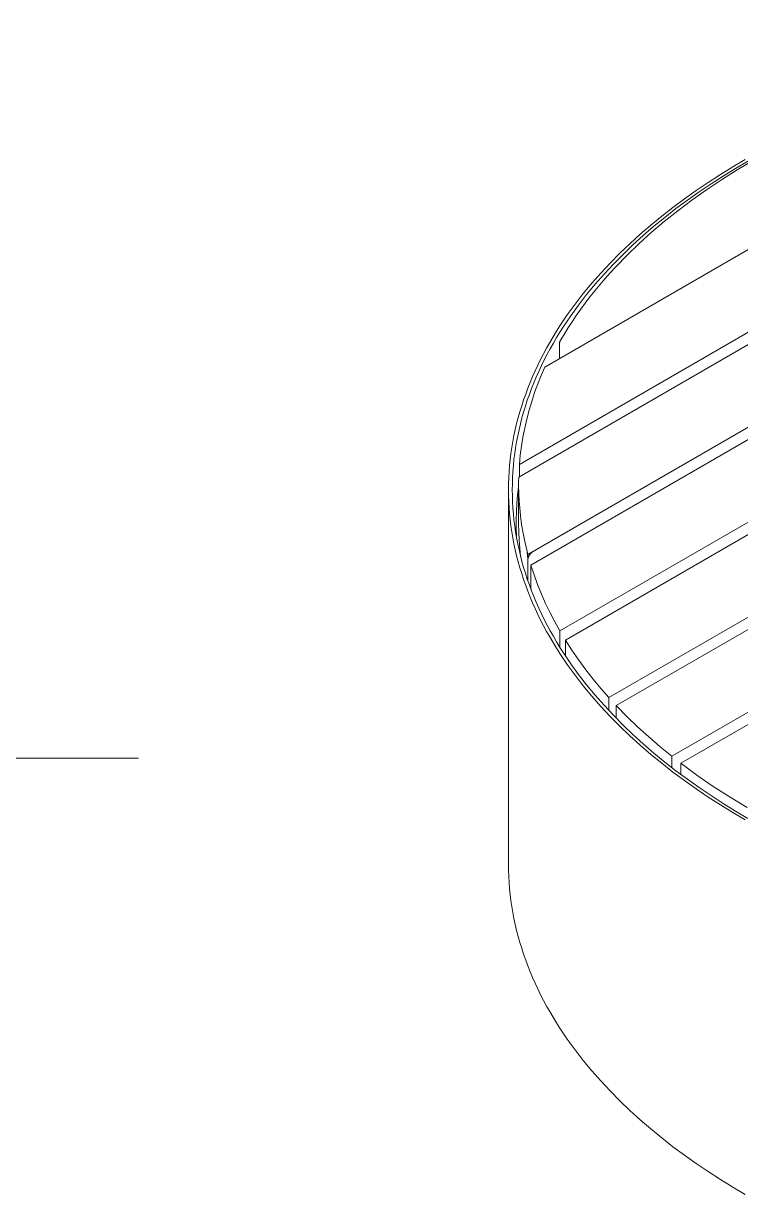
# Model space of a CAD drawing. Header units: millimetres. Extents: x 197 to 5040, y -433 to 2409.
# Drawn here: x 3376 to 3944, y 1457 to 2383 of the extents above; entities that cross this region are included whole.
import ezdxf

# ---------------------------------------------------------------- set-up
doc = ezdxf.new("R2010")
doc.units = ezdxf.units.MM
doc.layers.add('ZANO_R', color=7, linetype='Continuous', lineweight=0)

msp = doc.modelspace()

# ---------------------------------------------------------------- linework, layer by layer
at = {"layer": 'ZANO_R'}
for p, q in [((4389.92, 2383.25), (3768.13, 2024.26)), ((3768.65, 2034.36), (4372.42, 2382.94)), ((3775.35, 1963.11), (4495.83, 2379.08)), ((4510.4, 2377.69), (3777.76, 1954.7)), ((4239.03, 2371.25), (3788.91, 2111.37)), ((3800.71, 1902.63), (4600.58, 2364.44)), ((4613.19, 2361.92), (3805.07, 1895.35)), ((3839.48, 1849.9), (4691.92, 2342.05)), ((4702.99, 2338.64), (3845.38, 1843.51)), ((3889.27, 1803.52), (4772.24, 2313.31)), ((4781.97, 2309.13), (3896.5, 1797.9)), ((3937.57, 2269.74), (3947.5, 2275.61)), ((3939.74, 2268.55), (3949.62, 2274.38)), ((3941.2, 2267.39), (3953.99, 2274.98)), ((3918.14, 2257.47), (3927.78, 2263.7)), ((3920.4, 2256.34), (3929.99, 2262.53)), ((3927.78, 2263.7), (3937.57, 2269.74)), ((3928.82, 2259.59), (3941.2, 2267.39)), ((3929.99, 2262.53), (3939.74, 2268.55)), ((3908.67, 2251.07), (3918.14, 2257.47)), ((3910.97, 2249.96), (3920.4, 2256.34)), ((3916.85, 2251.59), (3928.82, 2259.59)), ((3890.28, 2237.74), (3899.38, 2244.49)), ((3892.67, 2236.69), (3901.72, 2243.41)), ((3894.14, 2235.03), (3905.28, 2243.4)), ((3899.38, 2244.49), (3908.67, 2251.07)), ((3901.72, 2243.41), (3910.97, 2249.96)), ((3905.28, 2243.4), (3916.85, 2251.59)), ((3881.38, 2230.8), (3890.28, 2237.74)), ((3883.42, 2226.47), (3894.14, 2235.03)), ((3883.82, 2229.79), (3892.67, 2236.69)), ((3872.71, 2223.7), (3881.38, 2230.8)), ((3873.13, 2217.74), (3883.42, 2226.47)), ((3875.18, 2222.72), (3883.82, 2229.79)), ((3856.07, 2208.99), (3864.27, 2216.43)), ((3858.62, 2208.08), (3866.78, 2215.48)), ((3863.28, 2208.84), (3873.13, 2217.74)), ((3864.27, 2216.43), (3872.71, 2223.7)), ((3866.78, 2215.48), (3875.18, 2222.72)), ((3848.12, 2201.39), (3856.07, 2208.99)), ((3850.71, 2200.51), (3858.62, 2208.08)), ((3853.88, 2199.77), (3863.28, 2208.84)), ((3840.45, 2193.63), (3848.12, 2201.39)), ((3843.07, 2192.79), (3850.71, 2200.51)), ((3844.92, 2190.55), (3853.88, 2199.77)), ((3833.06, 2185.71), (3840.45, 2193.63)), ((3835.71, 2184.91), (3843.07, 2192.79)), ((3840.62, 2185.88), (3844.92, 2190.55)), ((3819.17, 2169.44), (3825.96, 2177.65)), ((3825.96, 2177.65), (3833.06, 2185.71)), ((3828.65, 2176.88), (3835.71, 2184.91)), ((3832.35, 2176.43), (3836.42, 2181.17)), ((3836.42, 2181.17), (3840.62, 2185.88)), ((3812.7, 2161.09), (3819.17, 2169.44)), ((3815.45, 2160.4), (3821.89, 2168.71)), ((3821.89, 2168.71), (3828.65, 2176.88)), ((3824.55, 2166.83), (3828.39, 2171.65)), ((3828.39, 2171.65), (3832.35, 2176.43)), ((3806.55, 2152.6), (3812.7, 2161.09)), ((3809.33, 2151.95), (3815.45, 2160.4)), ((3817.23, 2157.09), (3820.83, 2161.98)), ((3820.83, 2161.98), (3824.55, 2166.83)), ((3800.75, 2143.99), (3806.55, 2152.6)), ((3803.56, 2143.38), (3809.33, 2151.95)), ((3810.38, 2147.22), (3813.74, 2152.17)), ((3813.74, 2152.17), (3817.23, 2157.09)), ((3797.98, 2139.64), (3800.75, 2143.99)), ((3800.8, 2139.05), (3803.56, 2143.38)), ((3804.02, 2137.22), (3807.14, 2142.23)), ((3807.14, 2142.23), (3810.38, 2147.22)), ((3792.71, 2130.85), (3795.3, 2135.26)), ((3795.3, 2135.26), (3797.98, 2139.64)), ((3795.55, 2130.3), (3798.13, 2134.69)), ((3798.13, 2134.69), (3800.8, 2139.05)), ((3800.59, 2131.08), (3800.63, 2131.2)), ((3800.63, 2131.2), (3800.66, 2131.33)), ((3800.66, 2131.33), (3800.7, 2131.45)), ((3800.7, 2131.45), (3800.75, 2131.58)), ((3800.75, 2131.58), (3800.8, 2131.7)), ((3800.8, 2131.7), (3800.85, 2131.82)), ((3800.85, 2131.82), (3800.9, 2131.94)), ((3800.9, 2131.94), (3800.96, 2132.06)), ((3800.96, 2132.06), (3801.03, 2132.17)), ((3801.03, 2132.17), (3804.02, 2137.22)), ((3785.48, 2117.46), (3787.8, 2121.95)), ((3787.8, 2121.95), (3790.21, 2126.41)), ((3790.21, 2126.41), (3792.71, 2130.85)), ((3790.67, 2121.45), (3793.06, 2125.89)), ((3793.06, 2125.89), (3795.55, 2130.3)), ((3800.49, 2130.3), (3800.5, 2130.43)), ((3800.49, 2130.16), (3800.49, 2130.3)), ((3800.49, 2118.06), (3800.49, 2130.16)), ((3800.5, 2130.43), (3800.51, 2130.56)), ((3800.51, 2130.56), (3800.52, 2130.69)), ((3800.52, 2130.69), (3800.54, 2130.82)), ((3800.54, 2130.82), (3800.57, 2130.95)), ((3800.57, 2130.95), (3800.59, 2131.08)), ((3781.14, 2108.41), (3783.27, 2112.95)), ((3783.27, 2112.95), (3785.48, 2117.46)), ((3786.16, 2112.48), (3788.37, 2116.98)), ((3788.37, 2116.98), (3790.67, 2121.45)), ((3777.19, 2099.27), (3779.12, 2103.85)), ((3779.12, 2103.85), (3781.14, 2108.41)), ((3780.11, 2098.87), (3782.03, 2103.43)), ((3782.03, 2103.43), (3784.04, 2107.97)), ((3785.95, 2104.72), (3783.21, 2097.98)), ((3784.04, 2107.97), (3786.16, 2112.48)), ((3788.91, 2111.37), (3785.95, 2104.72)), ((3773.63, 2090.04), (3775.36, 2094.66)), ((3775.36, 2094.66), (3777.19, 2099.27)), ((3776.57, 2089.69), (3778.29, 2094.29)), ((3778.29, 2094.29), (3780.11, 2098.87)), ((3783.21, 2097.98), (3780.69, 2091.15)), ((3770.47, 2080.74), (3772, 2085.4)), ((3772, 2085.4), (3773.63, 2090.04)), ((3773.42, 2080.43), (3774.94, 2085.07)), ((3774.94, 2085.07), (3776.57, 2089.69)), ((3780.69, 2091.15), (3778.39, 2084.25)), ((3767.72, 2071.38), (3769.05, 2076.07)), ((3769.05, 2076.07), (3770.47, 2080.74)), ((3770.69, 2071.11), (3772.01, 2075.78)), ((3772.01, 2075.78), (3773.42, 2080.43)), ((3776.32, 2077.27), (3774.47, 2070.24)), ((3778.39, 2084.25), (3776.32, 2077.27)), ((3765.39, 2061.96), (3766.5, 2066.67)), ((3766.5, 2066.67), (3767.72, 2071.38)), ((3768.36, 2061.73), (3769.47, 2066.43)), ((3769.47, 2066.43), (3770.69, 2071.11)), ((3774.47, 2070.24), (3772.84, 2063.14)), ((3763.47, 2052.49), (3764.38, 2057.23)), ((3764.38, 2057.23), (3765.39, 2061.96)), ((3766.46, 2052.31), (3767.36, 2057.03)), ((3767.36, 2057.03), (3768.36, 2061.73)), ((3772.84, 2063.14), (3771.45, 2056)), ((3762.67, 2047.74), (3763.47, 2052.49)), ((3765.66, 2047.58), (3766.46, 2052.31)), ((3770.29, 2048.82), (3769.35, 2041.6)), ((3771.45, 2056), (3770.29, 2048.82)), ((3761.39, 2038.22), (3761.98, 2042.98)), ((3761.98, 2042.98), (3762.67, 2047.74)), ((3764.38, 2038.11), (3764.97, 2042.85)), ((3764.97, 2042.85), (3765.66, 2047.58)), ((3769.35, 2041.6), (3768.65, 2034.36)), ((3760.53, 2028.67), (3760.91, 2033.45)), ((3760.91, 2033.45), (3761.39, 2038.22)), ((3763.53, 2028.6), (3763.9, 2033.36)), ((3763.9, 2033.36), (3764.38, 2038.11)), ((3768.65, 2024.56), (3768.65, 2034.36)), ((3760.1, 2019.11), (3760.26, 2023.89)), ((3760.26, 2023.89), (3760.53, 2028.67)), ((3763.1, 2019.09), (3763.26, 2023.85)), ((3763.26, 2023.85), (3763.53, 2028.6)), ((3768.06, 2020.13), (3768.05, 2019.47)), ((3768.13, 2024.26), (3768.06, 2020.62)), ((3768.06, 2020.57), (3768.06, 2020.52)), ((3768.06, 2020.48), (3768.06, 2020.47)), ((3768.06, 2020.39), (3768.06, 2020.39)), ((3768.06, 2020.3), (3768.06, 2020.27)), ((3768.06, 2020.13), (3768.06, 2020.27)), ((3760.05, 2014.33), (3760.1, 2019.11)), ((3760.1, 2009.54), (3760.05, 2014.33)), ((3760.05, 1717.94), (3760.05, 2014.33)), ((3763.05, 2014.33), (3763.1, 2019.09)), ((3763.1, 2009.57), (3763.05, 2014.33)), ((3767.26, 2009.98), (3768.06, 2016.48)), ((3768.05, 2019.47), (3768.05, 2019.3)), ((3768.05, 2019.3), (3768.05, 2018.51)), ((3768.05, 2018.51), (3768.05, 2017.62)), ((3768.05, 2017.62), (3768.05, 2017.55)), ((3768.05, 2017.55), (3768.06, 2016.78)), ((3768.05, 2014.32), (3768.05, 2017.55)), ((3768.05, 1987.38), (3768.05, 2014.32)), ((3768.06, 2016.78), (3768.06, 2016.48)), ((3768.06, 2016.48), (3768.06, 2015.94)), ((3768.06, 2015.94), (3768.07, 2015.63)), ((3768.07, 2015.63), (3768.11, 2013.43)), ((3768.11, 2013.43), (3768.15, 2011.8)), ((3768.15, 2011.8), (3768.18, 2010.92)), ((3768.18, 2010.92), (3768.19, 2010.84)), ((3768.19, 2010.84), (3768.46, 2005.22)), ((3760.26, 2004.76), (3760.1, 2009.54)), ((3760.53, 1999.98), (3760.26, 2004.76)), ((3763.26, 2004.81), (3763.1, 2009.57)), ((3763.53, 2000.05), (3763.26, 2004.81)), ((3766.27, 1996.92), (3766.66, 2003.45)), ((3766.66, 2003.45), (3767.26, 2009.98)), ((3768.46, 2005.22), (3768.89, 1999.6)), ((3760.91, 1995.21), (3760.53, 1999.98)), ((3761.39, 1990.44), (3760.91, 1995.21)), ((3763.9, 1995.3), (3763.53, 2000.05)), ((3764.38, 1990.55), (3763.9, 1995.3)), ((3766.07, 1990.37), (3766.27, 1996.92)), ((3768.89, 1999.6), (3769.47, 1994)), ((3769.47, 1994), (3769.51, 1993.59)), ((3769.51, 1993.59), (3770.43, 1986.81)), ((3761.98, 1985.67), (3761.39, 1990.44)), ((3762.67, 1980.92), (3761.98, 1985.67)), ((3764.97, 1985.81), (3764.38, 1990.55)), ((3765.66, 1981.07), (3764.97, 1985.81)), ((3766.05, 1987.38), (3766.05, 1984.93)), ((3766.05, 1984.93), (3766.16, 1978.01)), ((3766.08, 1983.82), (3766.07, 1990.37)), ((3766.29, 1977.27), (3766.08, 1983.82)), ((3768.05, 1987.38), (3768.15, 1980.92)), ((3770.43, 1986.81), (3771.55, 1980.05)), ((3763.47, 1976.17), (3762.67, 1980.92)), ((3764.38, 1971.43), (3763.47, 1976.17)), ((3766.46, 1976.35), (3765.66, 1981.07)), ((3767.36, 1971.63), (3766.46, 1976.35)), ((3768.15, 1980.92), (3768.45, 1974.47)), ((3768.45, 1974.47), (3768.94, 1968.03)), ((3771.55, 1980.05), (3772.89, 1973.33)), ((3765.39, 1966.7), (3764.38, 1971.43)), ((3766.5, 1961.98), (3765.39, 1966.7)), ((3768.36, 1966.92), (3767.36, 1971.63)), ((3769.47, 1962.23), (3768.36, 1966.92)), ((3768.94, 1968.03), (3769.63, 1961.61)), ((3772.89, 1973.33), (3774.44, 1966.66)), ((3774.44, 1966.66), (3775.35, 1963.11)), ((3774.47, 1966.54), (3774.71, 1965.32)), ((3774.71, 1965.32), (3774.92, 1964.1)), ((3777.96, 1964.26), (3778.21, 1964.5)), ((3778.21, 1964.5), (3778.39, 1964.67)), ((3778.39, 1964.67), (3778.58, 1964.83)), ((3778.58, 1964.83), (3778.77, 1964.98)), ((3778.77, 1964.98), (3778.97, 1965.13)), ((3778.97, 1965.13), (3779.07, 1965.2)), ((3779.07, 1965.2), (3779.26, 1965.34)), ((3779.26, 1965.34), (3779.45, 1965.46)), ((3779.45, 1965.46), (3779.65, 1965.59)), ((3767.72, 1957.28), (3766.5, 1961.98)), ((3769.05, 1952.59), (3767.72, 1957.28)), ((3770.69, 1957.54), (3769.47, 1962.23)), ((3772.01, 1952.88), (3770.69, 1957.54)), ((3774.92, 1964.1), (3775.09, 1962.87)), ((3775.09, 1962.87), (3775.21, 1961.64)), ((3775.21, 1961.64), (3775.3, 1960.4)), ((3775.3, 1960.4), (3775.35, 1959.16)), ((3775.35, 1959.02), (3775.35, 1963.11)), ((3775.35, 1959.14), (3775.36, 1959.26)), ((3775.35, 1959.02), (3775.35, 1959.14)), ((3775.35, 1942.4), (3775.35, 1959.02)), ((3775.36, 1959.26), (3775.37, 1959.37)), ((3775.37, 1959.37), (3775.38, 1959.49)), ((3775.37, 1959.37), (3775.37, 1959.37)), ((3775.38, 1959.49), (3775.4, 1959.66)), ((3775.38, 1959.49), (3775.38, 1959.49)), ((3775.4, 1959.66), (3775.43, 1959.82)), ((3775.43, 1959.82), (3775.46, 1959.98)), ((3775.46, 1959.98), (3775.51, 1960.19)), ((3775.51, 1960.19), (3775.56, 1960.39)), ((3775.56, 1960.39), (3775.62, 1960.59)), ((3775.62, 1960.59), (3775.69, 1960.78)), ((3775.69, 1960.78), (3775.76, 1960.98)), ((3775.76, 1960.98), (3775.85, 1961.2)), ((3775.85, 1961.2), (3775.95, 1961.42)), ((3775.95, 1961.42), (3776.05, 1961.64)), ((3776.05, 1961.64), (3776.16, 1961.86)), ((3776.16, 1961.86), (3776.22, 1961.97)), ((3776.22, 1961.97), (3776.23, 1961.98)), ((3776.23, 1961.98), (3776.29, 1962.09)), ((3776.29, 1962.09), (3776.45, 1962.37)), ((3776.45, 1962.37), (3776.63, 1962.64)), ((3776.63, 1962.64), (3776.81, 1962.91)), ((3776.81, 1962.91), (3776.97, 1963.13)), ((3776.97, 1963.13), (3777.13, 1963.34)), ((3777.13, 1963.34), (3777.3, 1963.55)), ((3777.3, 1963.55), (3777.48, 1963.75)), ((3777.48, 1963.75), (3777.71, 1964.01)), ((3777.71, 1964.01), (3777.96, 1964.26)), ((3770.47, 1947.91), (3769.05, 1952.59)), ((3772, 1943.25), (3770.47, 1947.91)), ((3773.42, 1948.22), (3772.01, 1952.88)), ((3774.94, 1943.59), (3773.42, 1948.22)), ((3777.76, 1954.7), (3780.3, 1946.96)), ((3777.76, 1954.7), (3777.76, 1950.72)), ((3777.76, 1950.67), (3777.76, 1935.75)), ((3780.3, 1946.96), (3783.1, 1939.31)), ((3773.63, 1938.61), (3772, 1943.25)), ((3775.36, 1933.99), (3773.63, 1938.61)), ((3776.57, 1938.97), (3774.94, 1943.59)), ((3778.29, 1934.37), (3776.57, 1938.97)), ((3783.1, 1939.31), (3786.14, 1931.75)), ((3777.19, 1929.39), (3775.36, 1933.99)), ((3779.12, 1924.81), (3777.19, 1929.39)), ((3780.11, 1929.79), (3778.29, 1934.37)), ((3782.03, 1925.23), (3780.11, 1929.79)), ((3786.14, 1931.75), (3789.42, 1924.3)), ((3781.14, 1920.25), (3779.12, 1924.81)), ((3783.27, 1915.71), (3781.14, 1920.25)), ((3784.04, 1920.69), (3782.03, 1925.23)), ((3786.16, 1916.17), (3784.04, 1920.69)), ((3789.42, 1924.3), (3792.95, 1916.95)), ((3785.48, 1911.19), (3783.27, 1915.71)), ((3787.8, 1906.7), (3785.48, 1911.19)), ((3788.37, 1911.68), (3786.16, 1916.17)), ((3790.67, 1907.21), (3788.37, 1911.68)), ((3792.95, 1916.95), (3796.71, 1909.73)), ((3796.71, 1909.73), (3800.71, 1902.63)), ((3790.21, 1902.24), (3787.8, 1906.7)), ((3792.71, 1897.8), (3790.21, 1902.24)), ((3793.06, 1902.77), (3790.67, 1907.21)), ((3795.55, 1898.35), (3793.06, 1902.77)), ((3800.71, 1889.75), (3800.71, 1902.63)), ((3795.3, 1893.4), (3792.71, 1897.8)), ((3797.98, 1889.01), (3795.3, 1893.4)), ((3798.13, 1893.96), (3795.55, 1898.35)), ((3800.8, 1889.6), (3798.13, 1893.96)), ((3805.07, 1895.35), (3810.24, 1887.36)), ((3805.07, 1895.35), (3805.07, 1882.96)), ((3800.75, 1884.66), (3797.98, 1889.01)), ((3806.55, 1876.05), (3800.75, 1884.66)), ((3803.56, 1885.27), (3800.8, 1889.6)), ((3809.33, 1876.7), (3803.56, 1885.27)), ((3810.24, 1887.36), (3815.63, 1879.53)), ((3812.7, 1867.57), (3806.55, 1876.05)), ((3815.45, 1868.26), (3809.33, 1876.7)), ((3815.63, 1879.53), (3821.26, 1871.86)), ((3821.26, 1871.86), (3827.12, 1864.36)), ((3819.17, 1859.22), (3812.7, 1867.57)), ((3821.89, 1859.95), (3815.45, 1868.26)), ((3827.12, 1864.36), (3833.19, 1857.03)), ((3825.96, 1851.01), (3819.17, 1859.22)), ((3828.65, 1851.77), (3821.89, 1859.95)), ((3833.19, 1857.03), (3839.48, 1849.9)), ((3833.06, 1842.94), (3825.96, 1851.01)), ((3835.71, 1843.75), (3828.65, 1851.77)), ((3839.48, 1839.65), (3839.48, 1849.9)), ((3840.45, 1835.03), (3833.06, 1842.94)), ((3843.07, 1835.87), (3835.71, 1843.75)), ((3848.12, 1827.27), (3840.45, 1835.03)), ((3850.71, 1828.14), (3843.07, 1835.87)), ((3845.38, 1843.51), (3853.7, 1835.01)), ((3845.38, 1843.51), (3845.38, 1833.48)), ((3853.7, 1835.01), (3862.25, 1826.76)), ((3856.07, 1819.66), (3848.12, 1827.27)), ((3858.62, 1820.58), (3850.71, 1828.14)), ((3862.25, 1826.76), (3871.03, 1818.76)), ((3864.27, 1812.23), (3856.07, 1819.66)), ((3866.78, 1813.17), (3858.62, 1820.58)), ((3871.03, 1818.76), (3880.04, 1811.01)), ((3872.71, 1804.95), (3864.27, 1812.23)), ((3875.18, 1805.93), (3866.78, 1813.17)), ((3880.04, 1811.01), (3889.27, 1803.52)), ((3881.38, 1797.85), (3872.71, 1804.95)), ((3883.82, 1798.87), (3875.18, 1805.93)), ((3890.28, 1790.92), (3881.38, 1797.85)), ((3892.67, 1791.97), (3883.82, 1798.87)), ((3889.27, 1794.58), (3889.27, 1803.52)), ((3896.5, 1797.9), (3909.22, 1788.56)), ((3896.5, 1797.9), (3896.5, 1793.9)), ((3899.38, 1784.16), (3890.28, 1790.92)), ((3901.72, 1785.24), (3892.67, 1791.97)), ((3896.51, 1793.9), (3896.5, 1793.82)), ((3896.5, 1793.82), (3896.5, 1789.08)), ((3909.22, 1788.56), (3922.2, 1779.6)), ((3908.67, 1777.58), (3899.38, 1784.16)), ((3910.97, 1778.69), (3901.72, 1785.24)), ((3922.2, 1779.6), (3935.44, 1771.03)), ((3918.14, 1771.18), (3908.67, 1777.58)), ((3920.4, 1772.32), (3910.97, 1778.69)), ((3927.78, 1764.96), (3918.14, 1771.18)), ((3929.99, 1766.13), (3920.4, 1772.32)), ((3935.44, 1771.03), (3948.94, 1762.86)), ((3937.57, 1758.91), (3927.78, 1764.96)), ((3939.74, 1760.11), (3929.99, 1766.13)), ((3947.5, 1753.05), (3937.57, 1758.91)), ((3949.62, 1754.27), (3939.74, 1760.11)), ((3760.05, 1717.94), (3760.1, 1713.16)), ((3760.1, 1713.16), (3760.26, 1708.37)), ((3760.26, 1708.37), (3760.53, 1703.6)), ((3760.53, 1703.6), (3760.91, 1698.82)), ((3760.91, 1698.82), (3761.39, 1694.05)), ((3761.39, 1694.05), (3761.98, 1689.28)), ((3761.98, 1689.28), (3762.67, 1684.53)), ((3762.67, 1684.53), (3763.47, 1679.78)), ((3763.47, 1679.78), (3764.38, 1675.04)), ((3764.38, 1675.04), (3765.39, 1670.31)), ((3765.39, 1670.31), (3766.5, 1665.59)), ((3766.5, 1665.59), (3767.72, 1660.89)), ((3767.72, 1660.89), (3769.05, 1656.2)), ((3769.05, 1656.2), (3770.47, 1651.52)), ((3770.47, 1651.52), (3772, 1646.87)), ((3772, 1646.87), (3773.63, 1642.22)), ((3773.63, 1642.22), (3775.36, 1637.6)), ((3775.36, 1637.6), (3777.19, 1633)), ((3777.19, 1633), (3779.12, 1628.42)), ((3779.12, 1628.42), (3781.14, 1623.86)), ((3781.14, 1623.86), (3783.27, 1619.32)), ((3783.27, 1619.32), (3785.48, 1614.81)), ((3785.48, 1614.81), (3787.8, 1610.32)), ((3787.8, 1610.32), (3790.21, 1605.85)), ((3790.21, 1605.85), (3792.71, 1601.42)), ((3792.71, 1601.42), (3795.3, 1597.01)), ((3795.3, 1597.01), (3797.98, 1592.63)), ((3797.98, 1592.63), (3800.75, 1588.28)), ((3800.75, 1588.28), (3806.55, 1579.66)), ((3806.55, 1579.66), (3812.7, 1571.18)), ((3812.7, 1571.18), (3819.17, 1562.83)), ((3819.17, 1562.83), (3825.96, 1554.62)), ((3825.96, 1554.62), (3833.06, 1546.55)), ((3833.06, 1546.55), (3840.45, 1538.64)), ((3840.45, 1538.64), (3848.12, 1530.88)), ((3848.12, 1530.88), (3856.07, 1523.28)), ((3856.07, 1523.28), (3864.27, 1515.84)), ((3864.27, 1515.84), (3872.71, 1508.57)), ((3872.71, 1508.57), (3881.38, 1501.46)), ((3881.38, 1501.46), (3890.28, 1494.53)), ((3890.28, 1494.53), (3899.38, 1487.77)), ((3899.38, 1487.77), (3908.67, 1481.19)), ((3908.67, 1481.19), (3918.14, 1474.79)), ((3918.14, 1474.79), (3927.78, 1468.57)), ((3927.78, 1468.57), (3937.57, 1462.52)), ((3937.57, 1462.52), (3947.5, 1456.66))]:
    msp.add_line(p, q, dxfattribs=at)
msp.add_lwpolyline([(3467.14, 1801.95), (1863.89, 1801.95)], dxfattribs=at)

doc.saveas('drawing.dxf')
